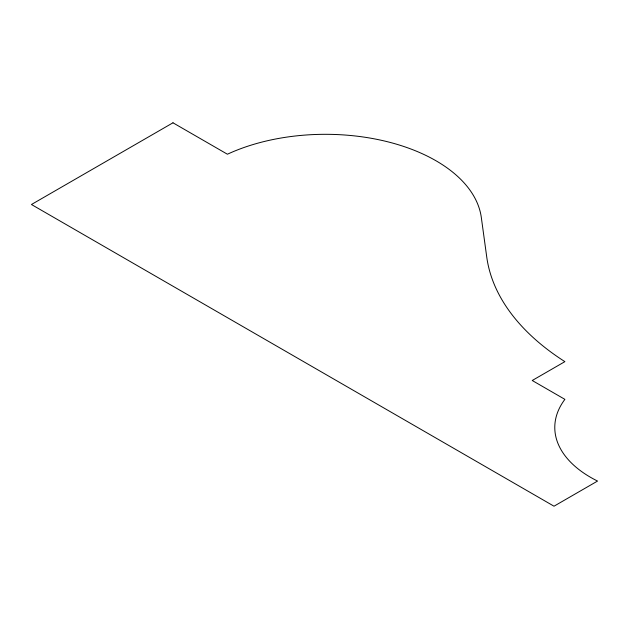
<?xml version="1.0" encoding="UTF-8"?>
<svg xmlns="http://www.w3.org/2000/svg" width="629" height="629" viewBox="0 0 629 629"><rect width="100%" height="100%" fill="white"/><g stroke="black" fill="none" stroke-linecap="round" stroke-linejoin="round"><path stroke-width="0.94" d="M172.975 122.797L31.45 204.504L554.007 506.203L597.55 481.059A122.191 70.55 0 0 1 564.889 399.352L532.228 380.498L564.889 361.644A305.851 176.584 0 0 1 486.752 257.08L481.319 217.492A156.417 90.309 0 0 0 387.362 141.706A156.417 90.309 0 0 0 227.407 154.223L172.975 122.797"/></g></svg>
